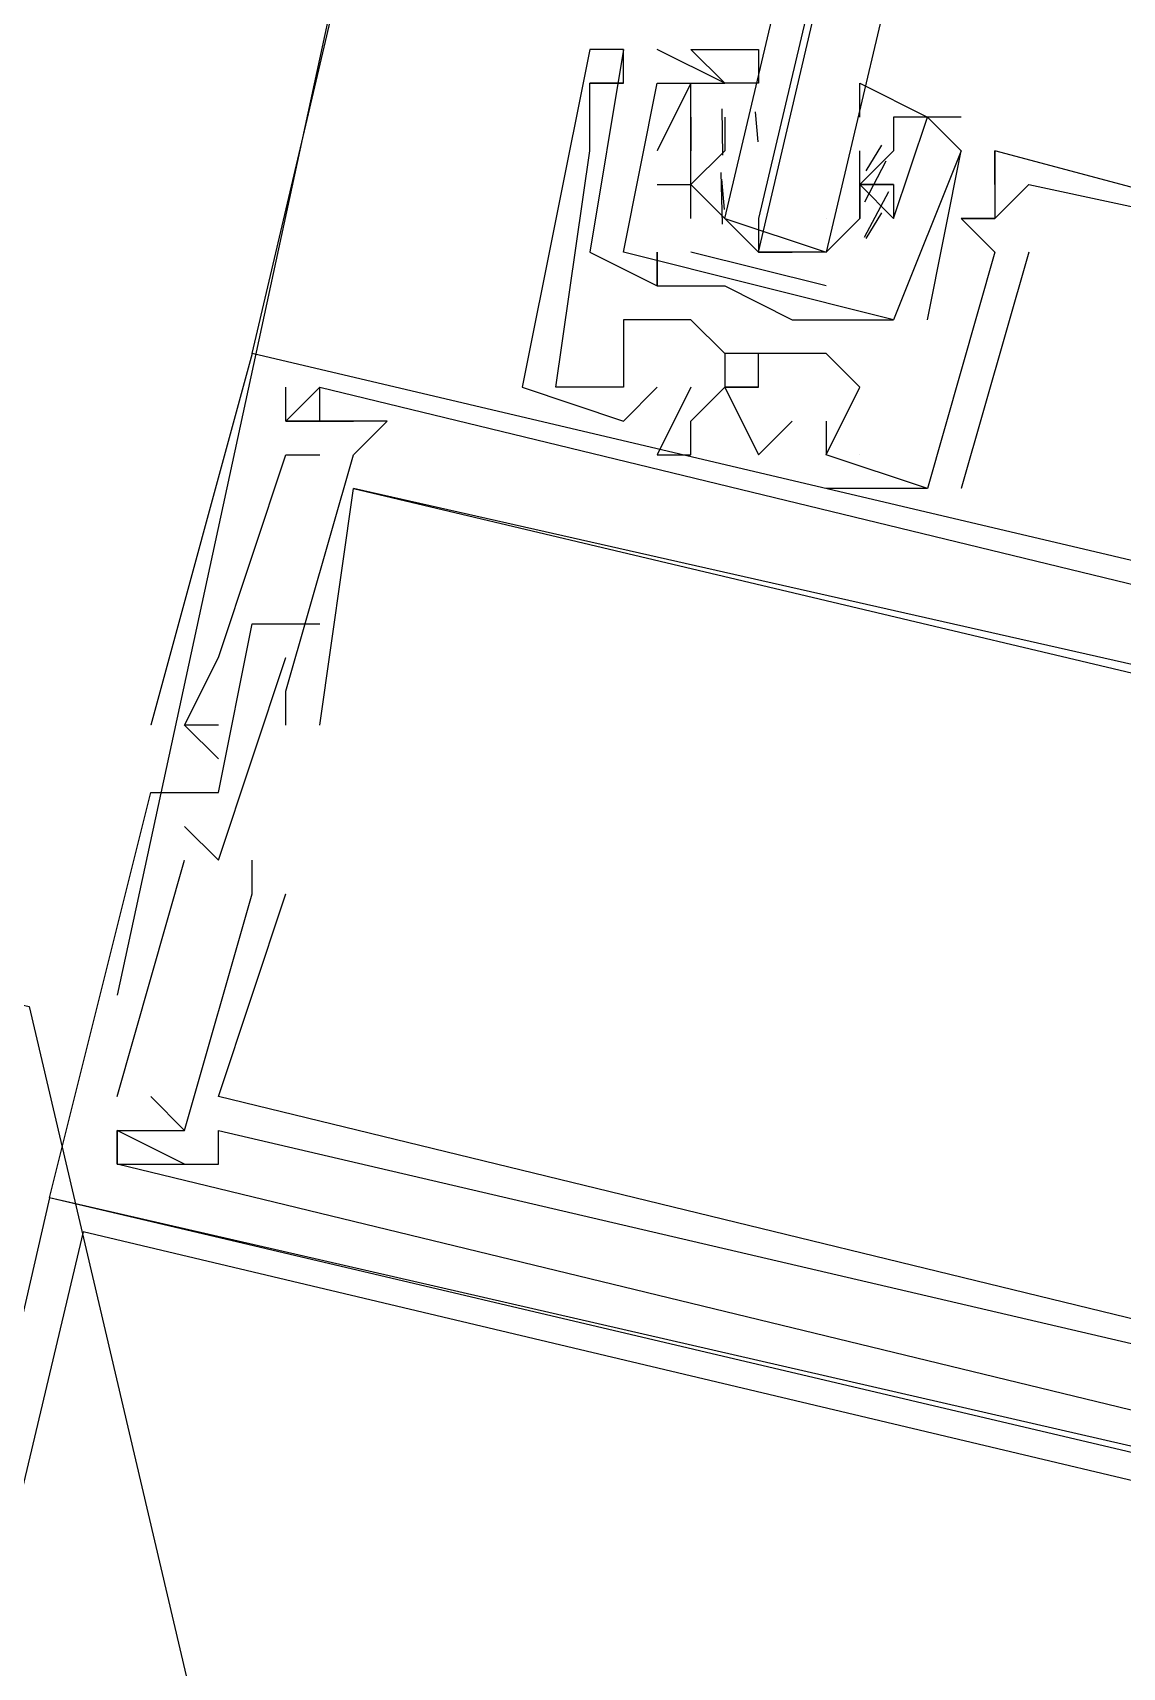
# Model space of a CAD drawing. Header units: feet. Extents: x -84 to 198, y -22 to 181.
# Drawn here: x 117.473 to 117.904, y 76.112 to 76.758 of the extents above; entities that cross this region are included whole.
import ezdxf

# ---------------------------------------------------------------- set-up
doc = ezdxf.new("R2010")
doc.units = ezdxf.units.FT
doc.layers.add('A-AREA-UNIDAD', color=30, linetype='CONTINUOUS')
doc.layers.add('A-LINEA', color=7, linetype='CONTINUOUS')

msp = doc.modelspace()

# ---------------------------------------------------------------- linework, layer by layer
at = {"layer": 'A-AREA-UNIDAD'}
msp.add_lwpolyline([(66.24, 88.4444), (101.088, 80.2133), (101.2, 80.6933), (102.208, 80.6933), (104.608, 80.0889), (104.608, 79.36), (117.472, 76.3733), (117.568, 75.9644), (118.96, 75.84), (129.568, 73.3689), (129.6, 73.12), (130.8, 76.7289), (132.288, 79.8933), (133.68, 82.1689), (137.728, 87.68)], dxfattribs=at)
at = {"layer": 'A-LINEA'}
for p, q in [((117.56, 76.6311), (119.2133, 83.6578)), ((117.6133, 76.8711), (117.5067, 76.3778)), ((117.7067, 76.7511), (117.6933, 76.6711)), ((117.6933, 76.7511), (117.6933, 76.7511)), ((117.7067, 76.7511), (117.6933, 76.6711)), ((117.6933, 76.7511), (117.6933, 76.7511)), ((117.6933, 76.7511), (117.6933, 76.7511)), ((117.7067, 76.7511), (117.7067, 76.7511)), ((117.7067, 76.7511), (117.7067, 76.7511)), ((117.7067, 76.7511), (117.7067, 76.7511)), ((117.7067, 76.7511), (117.7067, 76.7511)), ((117.7067, 76.7511), (117.7067, 76.7511)), ((117.7467, 76.7378), (117.72, 76.7511)), ((117.72, 76.7511), (117.72, 76.7511)), ((117.7467, 76.7378), (117.72, 76.7511)), ((117.72, 76.7511), (117.72, 76.7511)), ((117.6933, 76.7378), (117.6933, 76.7378)), ((117.6933, 76.7378), (117.6933, 76.7378)), ((117.6933, 76.7378), (117.6933, 76.7378)), ((117.6933, 76.7378), (117.6933, 76.7378)), ((117.6933, 76.7378), (117.6933, 76.7378)), ((117.6933, 76.7378), (117.6933, 76.7378)), ((117.7067, 76.7378), (117.7067, 76.7378)), ((117.7067, 76.7378), (117.7067, 76.7378)), ((117.7067, 76.7378), (117.7067, 76.7378)), ((117.7067, 76.7378), (117.7067, 76.7378)), ((117.7067, 76.7378), (117.7067, 76.7378)), ((117.7067, 76.7378), (117.7067, 76.7378)), ((117.72, 76.7378), (117.72, 76.7378)), ((117.72, 76.7378), (117.72, 76.7378)), ((117.72, 76.7378), (117.72, 76.7378)), ((117.72, 76.7378), (117.72, 76.7378)), ((117.7333, 76.7378), (117.7333, 76.7378)), ((117.7333, 76.7378), (117.7333, 76.7378)), ((117.7467, 76.7378), (117.7467, 76.7378)), ((117.7467, 76.7378), (117.7467, 76.7378)), ((117.6933, 76.7244), (117.6933, 76.7244)), ((117.6933, 76.7244), (117.6933, 76.7244)), ((117.6933, 76.7244), (117.6933, 76.7244)), ((117.7333, 76.7244), (117.7333, 76.7244)), ((117.7333, 76.7244), (117.7333, 76.7244)), ((117.7333, 76.7244), (117.7333, 76.7244)), ((117.7333, 76.7244), (117.7333, 76.7244)), ((117.7459, 76.7094), (117.7456, 76.7277)), ((117.7467, 76.7244), (117.7467, 76.7244)), ((117.7467, 76.7244), (117.7467, 76.7111)), ((117.7467, 76.7244), (117.7467, 76.7244)), ((117.7599, 76.7147), (117.7588, 76.7265)), ((117.84, 76.7244), (117.8133, 76.7244)), ((117.8133, 76.7244), (117.8133, 76.7244)), ((117.84, 76.7244), (117.8133, 76.7244)), ((117.8133, 76.7244), (117.8133, 76.7244)), ((117.8267, 76.7244), (117.8267, 76.7244)), ((117.8267, 76.7244), (117.8267, 76.7244)), ((117.84, 76.7244), (117.84, 76.7244)), ((117.84, 76.7244), (117.84, 76.7244)), ((117.8085, 76.7133), (117.8023, 76.7032)), ((117.6933, 76.7111), (117.6933, 76.7111)), ((117.6933, 76.7111), (117.6933, 76.7111)), ((117.6933, 76.7111), (117.6933, 76.7111)), ((117.72, 76.7111), (117.72, 76.7111)), ((117.72, 76.7111), (117.72, 76.7111)), ((117.7333, 76.7111), (117.7333, 76.7111)), ((117.7333, 76.7111), (117.7333, 76.7111)), ((117.7333, 76.7111), (117.7333, 76.7111)), ((117.7333, 76.7111), (117.7333, 76.7111)), ((117.7333, 76.7111), (117.7333, 76.7111)), ((117.7333, 76.7111), (117.7333, 76.7111)), ((117.7467, 76.7111), (117.7467, 76.7111)), ((117.8, 76.7111), (117.8, 76.7111)), ((117.8, 76.6978), (117.8, 76.7111)), ((117.8, 76.7111), (117.8, 76.7111)), ((117.8, 76.7111), (117.8, 76.7111)), ((117.8103, 76.707), (117.8018, 76.6908)), ((117.8133, 76.7111), (117.8133, 76.7111)), ((117.8133, 76.7111), (117.8133, 76.7111)), ((117.8267, 76.6444), (117.84, 76.7111)), ((117.8267, 76.6444), (117.84, 76.7111)), ((117.84, 76.7111), (117.84, 76.7111)), ((117.84, 76.7111), (117.84, 76.7111)), ((117.84, 76.7111), (117.84, 76.7111)), ((117.84, 76.7111), (117.84, 76.7111)), ((117.8533, 76.7111), (117.8533, 76.7111)), ((117.8533, 76.7111), (117.8533, 76.7111)), ((117.8533, 76.7111), (117.8533, 76.7111)), ((117.8533, 76.7111), (117.8533, 76.7111)), ((117.8533, 76.7111), (117.8533, 76.7111)), ((117.8533, 76.7111), (117.8533, 76.7111)), ((117.7458, 76.6822), (117.7452, 76.7026)), ((117.7465, 76.688), (117.7455, 76.6999)), ((117.72, 76.6978), (117.7333, 76.6978)), ((117.72, 76.6978), (117.72, 76.6978)), ((117.72, 76.6978), (117.7333, 76.6978)), ((117.72, 76.6978), (117.72, 76.6978)), ((117.7333, 76.6978), (117.7333, 76.6978)), ((117.7333, 76.6978), (117.7333, 76.6978)), ((117.7467, 76.6978), (117.7467, 76.6978)), ((117.8, 76.6978), (117.8, 76.6978)), ((117.8, 76.6978), (117.8, 76.6978)), ((117.8, 76.6978), (117.8, 76.6978)), ((117.8, 76.6978), (117.8, 76.6978)), ((117.8113, 76.6949), (117.8017, 76.6769)), ((117.8133, 76.6978), (117.8133, 76.6978)), ((117.8133, 76.6978), (117.8133, 76.6978)), ((117.8533, 76.6978), (117.8533, 76.6978)), ((117.8533, 76.6978), (117.8533, 76.6978)), ((117.8533, 76.6978), (117.8533, 76.6978)), ((117.8667, 76.6978), (117.8667, 76.6978)), ((117.8667, 76.6978), (117.8667, 76.6978)), ((117.8667, 76.6978), (117.8667, 76.6978)), ((117.8085, 76.6867), (117.8023, 76.6765)), ((117.7467, 76.6844), (117.7467, 76.6844)), ((117.7867, 76.6844), (117.7867, 76.6844)), ((117.8, 76.6844), (117.8, 76.6844)), ((117.8, 76.6844), (117.8, 76.6844)), ((117.8133, 76.6844), (117.8133, 76.6844)), ((117.8133, 76.6844), (117.8133, 76.6844)), ((117.8133, 76.6844), (117.8133, 76.6844)), ((117.8133, 76.6844), (117.8133, 76.6844)), ((117.84, 76.6844), (117.84, 76.6844)), ((117.84, 76.6844), (117.84, 76.6844)), ((117.84, 76.6844), (117.84, 76.6844)), ((117.84, 76.6844), (117.84, 76.6844)), ((117.84, 76.6844), (117.84, 76.6844)), ((117.84, 76.6844), (117.84, 76.6844)), ((117.8533, 76.6844), (117.8533, 76.6844)), ((117.8533, 76.6844), (117.8533, 76.6844)), ((117.8533, 76.6844), (117.8533, 76.6844)), ((117.8533, 76.6844), (117.8533, 76.6844)), ((117.8533, 76.6844), (117.8533, 76.6844)), ((117.8533, 76.6844), (117.8533, 76.6844)), ((117.8533, 76.6844), (117.8533, 76.6844)), ((117.8533, 76.6844), (117.8533, 76.6844)), ((117.8533, 76.6844), (117.8533, 76.6844)), ((117.6933, 76.6711), (117.6933, 76.6711)), ((117.6933, 76.6711), (117.6933, 76.6711)), ((117.7067, 76.6711), (117.7067, 76.6711)), ((117.7067, 76.6711), (117.7067, 76.6711)), ((117.7067, 76.6711), (117.7067, 76.6711)), ((117.7067, 76.6711), (117.7067, 76.6711)), ((117.72, 76.6711), (117.72, 76.6711)), ((117.72, 76.6711), (117.72, 76.6711)), ((117.7867, 76.6578), (117.7333, 76.6711)), ((117.76, 76.6711), (117.7733, 76.6711)), ((117.8667, 76.6711), (117.84, 76.5778)), ((117.8667, 76.6711), (117.84, 76.5778)), ((117.8667, 76.6711), (117.84, 76.5778)), ((117.8533, 76.6711), (117.8533, 76.6711)), ((117.8533, 76.6711), (117.8533, 76.6711)), ((117.8533, 76.6711), (117.8533, 76.6711)), ((117.8533, 76.6711), (117.8533, 76.6711)), ((117.8533, 76.6711), (117.8533, 76.6711)), ((117.8533, 76.6711), (117.8533, 76.6711)), ((117.8667, 76.6711), (117.8667, 76.6711)), ((117.8667, 76.6711), (117.8667, 76.6711)), ((117.8667, 76.6711), (117.8667, 76.6711)), ((117.72, 76.6578), (117.72, 76.6578)), ((117.72, 76.6578), (117.72, 76.6578)), ((117.72, 76.6578), (117.72, 76.6578)), ((117.72, 76.6578), (117.72, 76.6578)), ((117.7333, 76.6578), (117.7333, 76.6578)), ((117.7333, 76.6578), (117.7333, 76.6578)), ((117.7467, 76.6578), (117.7467, 76.6578)), ((117.7467, 76.6578), (117.7467, 76.6578)), ((117.7067, 76.6444), (117.7067, 76.6444)), ((117.7067, 76.6444), (117.7067, 76.6444)), ((117.7067, 76.6444), (117.7067, 76.6444)), ((117.72, 76.6444), (117.72, 76.6444)), ((117.72, 76.6444), (117.72, 76.6444)), ((117.72, 76.6444), (117.72, 76.6444)), ((117.7333, 76.6444), (117.7333, 76.6444)), ((117.7333, 76.6444), (117.7333, 76.6444)), ((117.7333, 76.6444), (117.7333, 76.6444)), ((117.7733, 76.6444), (117.7733, 76.6444)), ((117.7733, 76.6444), (117.7733, 76.6444)), ((117.8, 76.6444), (117.8, 76.6444)), ((117.8, 76.6444), (117.8, 76.6444)), ((117.8133, 76.6444), (117.8133, 76.6444)), ((117.8133, 76.6444), (117.8133, 76.6444)), ((117.8267, 76.6444), (117.8267, 76.6444)), ((117.8267, 76.6444), (117.8267, 76.6444)), ((117.56, 76.6311), (117.56, 76.6311)), ((117.56, 76.6311), (117.56, 76.6311)), ((117.56, 76.6311), (117.56, 76.6311)), ((117.7467, 76.6311), (117.7467, 76.6311)), ((117.7467, 76.6311), (117.7467, 76.6311)), ((117.7467, 76.6311), (117.7467, 76.6311)), ((117.76, 76.6311), (117.76, 76.6311)), ((117.76, 76.6311), (117.76, 76.6311)), ((117.76, 76.6311), (117.76, 76.6311)), ((117.7733, 76.6311), (117.7733, 76.6311)), ((117.7733, 76.6311), (117.7733, 76.6311)), ((117.7733, 76.6311), (117.7733, 76.6311)), ((117.7867, 76.6311), (117.7867, 76.6311)), ((117.7867, 76.6311), (117.7867, 76.6311)), ((117.7867, 76.6311), (117.7867, 76.6311)), ((117.5867, 76.6178), (117.5867, 76.6178)), ((117.5867, 76.6178), (117.5867, 76.6178)), ((117.5867, 76.6178), (117.5867, 76.6178)), ((117.5867, 76.6178), (117.5867, 76.6178)), ((117.5867, 76.6178), (117.5867, 76.6178)), ((117.5867, 76.6178), (117.5867, 76.6178)), ((117.6667, 76.6178), (117.6667, 76.6178)), ((117.6667, 76.6178), (117.6667, 76.6178)), ((117.6667, 76.6178), (117.6667, 76.6178)), ((117.68, 76.6178), (117.68, 76.6178)), ((117.68, 76.6178), (117.68, 76.6178)), ((117.68, 76.6178), (117.68, 76.6178)), ((117.7067, 76.6178), (117.7067, 76.6178)), ((117.7067, 76.6178), (117.7067, 76.6178)), ((117.7067, 76.6178), (117.7067, 76.6178)), ((117.7067, 76.6178), (117.7067, 76.6178)), ((117.7067, 76.6178), (117.7067, 76.6178)), ((117.7067, 76.6178), (117.7067, 76.6178)), ((117.72, 76.6178), (117.72, 76.6178)), ((117.72, 76.6178), (117.72, 76.6178)), ((117.72, 76.6178), (117.72, 76.6178)), ((117.7333, 76.6178), (117.7333, 76.6178)), ((117.7333, 76.6178), (117.7333, 76.6178)), ((117.7333, 76.6178), (117.7333, 76.6178)), ((117.7467, 76.6178), (117.7467, 76.6178)), ((117.7467, 76.6178), (117.7467, 76.6178)), ((117.7467, 76.6178), (117.7467, 76.6178)), ((117.8, 76.6178), (117.8, 76.6178)), ((117.8, 76.6178), (117.8, 76.6178)), ((117.8, 76.6178), (117.8, 76.6178)), ((117.5733, 76.6044), (117.5733, 76.6044)), ((117.5733, 76.6044), (117.5733, 76.6044)), ((117.5733, 76.6044), (117.5733, 76.6044)), ((117.5733, 76.6044), (117.5733, 76.6044)), ((117.5733, 76.6044), (117.5733, 76.6044)), ((117.5733, 76.6044), (117.5733, 76.6044)), ((117.5867, 76.6044), (117.5867, 76.6044)), ((117.5867, 76.6044), (117.5867, 76.6044)), ((117.5867, 76.6044), (117.5867, 76.6044)), ((117.5867, 76.6044), (117.5867, 76.6044)), ((117.5867, 76.6044), (117.5867, 76.6044)), ((117.5867, 76.6044), (117.5867, 76.6044)), ((117.6, 76.6044), (117.6, 76.6044)), ((117.6, 76.6044), (117.6, 76.6044)), ((117.6, 76.6044), (117.6, 76.6044)), ((117.6133, 76.6044), (117.6133, 76.6044)), ((117.6133, 76.6044), (117.6133, 76.6044)), ((117.6133, 76.6044), (117.6133, 76.6044)), ((117.7067, 76.6044), (117.7067, 76.6044)), ((117.7067, 76.6044), (117.7067, 76.6044)), ((117.7067, 76.6044), (117.7067, 76.6044)), ((117.7333, 76.6044), (117.7333, 76.6044)), ((117.7333, 76.6044), (117.7333, 76.6044)), ((117.7333, 76.6044), (117.7333, 76.6044)), ((117.7733, 76.6044), (117.7733, 76.6044)), ((117.7733, 76.6044), (117.7733, 76.6044)), ((117.7733, 76.6044), (117.7733, 76.6044)), ((117.7867, 76.6044), (117.7867, 76.6044)), ((117.7867, 76.6044), (117.7867, 76.6044)), ((117.7867, 76.6044), (117.7867, 76.6044)), ((117.5733, 76.5911), (117.5733, 76.5911)), ((117.5733, 76.5911), (117.5733, 76.5911)), ((117.5733, 76.5911), (117.5733, 76.5911)), ((117.5867, 76.5911), (117.5867, 76.5911)), ((117.5867, 76.5911), (117.5867, 76.5911)), ((117.5867, 76.5911), (117.5867, 76.5911)), ((117.6, 76.5911), (117.6, 76.5911)), ((117.6, 76.5911), (117.6, 76.5911)), ((117.6, 76.5911), (117.6, 76.5911)), ((117.6, 76.5911), (117.6, 76.5911)), ((117.6, 76.5911), (117.6, 76.5911)), ((117.6, 76.5911), (117.6, 76.5911)), ((117.72, 76.5911), (117.72, 76.5911)), ((117.72, 76.5911), (117.72, 76.5911)), ((117.72, 76.5911), (117.72, 76.5911)), ((117.7333, 76.5911), (117.7333, 76.5911)), ((117.7333, 76.5911), (117.7333, 76.5911)), ((117.7333, 76.5911), (117.7333, 76.5911)), ((117.76, 76.5911), (117.76, 76.5911)), ((117.76, 76.5911), (117.76, 76.5911)), ((117.76, 76.5911), (117.76, 76.5911)), ((117.7867, 76.5911), (117.7867, 76.5911)), ((117.7867, 76.5911), (117.7867, 76.5911)), ((117.7867, 76.5911), (117.7867, 76.5911)), ((117.7867, 76.5911), (117.7867, 76.5911)), ((117.7867, 76.5911), (117.7867, 76.5911)), ((117.7867, 76.5911), (117.7867, 76.5911)), ((117.8, 76.5911), (117.8, 76.5911)), ((117.8, 76.5911), (117.8, 76.5911)), ((117.8, 76.5911), (117.8, 76.5911)), ((117.6, 76.5778), (117.6, 76.5778)), ((117.6, 76.5778), (117.6, 76.5778)), ((117.6, 76.5778), (117.6, 76.5778)), ((117.6, 76.5778), (117.6, 76.5778)), ((117.6, 76.5778), (117.6, 76.5778)), ((117.6, 76.5778), (117.6, 76.5778)), ((117.7867, 76.5778), (117.7867, 76.5778)), ((117.7867, 76.5778), (117.7867, 76.5778)), ((117.7867, 76.5778), (117.7867, 76.5778)), ((117.8267, 76.5778), (117.8267, 76.5778)), ((117.8267, 76.5778), (117.8267, 76.5778)), ((117.8267, 76.5778), (117.8267, 76.5778)), ((117.8267, 76.5778), (117.8267, 76.5778)), ((117.8267, 76.5778), (117.8267, 76.5778)), ((117.8267, 76.5778), (117.8267, 76.5778)), ((117.84, 76.5778), (117.84, 76.5778)), ((117.84, 76.5778), (117.84, 76.5778)), ((117.84, 76.5778), (117.84, 76.5778)), ((117.56, 76.5244), (117.56, 76.5244)), ((117.56, 76.5244), (117.56, 76.5244)), ((117.56, 76.5244), (117.56, 76.5244)), ((117.5733, 76.5244), (117.5733, 76.5244)), ((117.5733, 76.5244), (117.5733, 76.5244)), ((117.5733, 76.5244), (117.5733, 76.5244)), ((117.5733, 76.5244), (117.5733, 76.5244)), ((117.5733, 76.5244), (117.5733, 76.5244)), ((117.5733, 76.5244), (117.5733, 76.5244)), ((117.5867, 76.5244), (117.5867, 76.5244)), ((117.5867, 76.5244), (117.5867, 76.5244)), ((117.5867, 76.5244), (117.5867, 76.5244)), ((117.5467, 76.5111), (117.5467, 76.5111)), ((117.5467, 76.5111), (117.5467, 76.5111)), ((117.5467, 76.5111), (117.5467, 76.5111)), ((117.5733, 76.5111), (117.5733, 76.5111)), ((117.5733, 76.5111), (117.5733, 76.5111)), ((117.5733, 76.5111), (117.5733, 76.5111)), ((117.5733, 76.4978), (117.5733, 76.4978)), ((117.5733, 76.4978), (117.5733, 76.4978)), ((117.5733, 76.4978), (117.5733, 76.4978)), ((117.52, 76.4844), (117.52, 76.4844)), ((117.52, 76.4844), (117.52, 76.4844)), ((117.52, 76.4844), (117.52, 76.4844)), ((117.5333, 76.4844), (117.5467, 76.4711)), ((117.5333, 76.4844), (117.5333, 76.4844)), ((117.5333, 76.4844), (117.5333, 76.4844)), ((117.5333, 76.4844), (117.5467, 76.4711)), ((117.5333, 76.4844), (117.5333, 76.4844)), ((117.5333, 76.4844), (117.5333, 76.4844)), ((117.5333, 76.4844), (117.5467, 76.4711)), ((117.5333, 76.4844), (117.5333, 76.4844)), ((117.5333, 76.4844), (117.5333, 76.4844)), ((117.5467, 76.4844), (117.5467, 76.4844)), ((117.5467, 76.4844), (117.5467, 76.4844)), ((117.5467, 76.4844), (117.5467, 76.4844)), ((117.5733, 76.4844), (117.5733, 76.4844)), ((117.5733, 76.4844), (117.5733, 76.4844)), ((117.5733, 76.4844), (117.5733, 76.4844)), ((117.5867, 76.4844), (117.5867, 76.4844)), ((117.5867, 76.4844), (117.5867, 76.4844)), ((117.5867, 76.4844), (117.5867, 76.4844)), ((117.5467, 76.4711), (117.5467, 76.4711)), ((117.5467, 76.4711), (117.5467, 76.4711)), ((117.5467, 76.4711), (117.5467, 76.4711)), ((117.52, 76.4578), (117.52, 76.4578)), ((117.52, 76.4578), (117.52, 76.4578)), ((117.52, 76.4578), (117.52, 76.4578)), ((117.5467, 76.4578), (117.5467, 76.4578)), ((117.5467, 76.4578), (117.5467, 76.4578)), ((117.5467, 76.4578), (117.5467, 76.4578)), ((117.5333, 76.4444), (117.5333, 76.4444)), ((117.5333, 76.4444), (117.5333, 76.4444)), ((117.5333, 76.4444), (117.5333, 76.4444)), ((117.5067, 76.3378), (117.5333, 76.4311)), ((117.5067, 76.3378), (117.5333, 76.4311)), ((117.5067, 76.3378), (117.5333, 76.4311)), ((117.5333, 76.4311), (117.5333, 76.4311)), ((117.5333, 76.4311), (117.5333, 76.4311)), ((117.5333, 76.4311), (117.5333, 76.4311)), ((117.5467, 76.4311), (117.5467, 76.4311)), ((117.5467, 76.4311), (117.5467, 76.4311)), ((117.5467, 76.4311), (117.5467, 76.4311)), ((117.56, 76.4311), (117.56, 76.4311)), ((117.56, 76.4311), (117.56, 76.4311)), ((117.56, 76.4311), (117.56, 76.4311)), ((117.56, 76.4178), (117.56, 76.4178)), ((117.56, 76.4178), (117.56, 76.4178)), ((117.56, 76.4178), (117.56, 76.4178)), ((117.5733, 76.4178), (117.5733, 76.4178)), ((117.5733, 76.4178), (117.5733, 76.4178)), ((117.5733, 76.4178), (117.5733, 76.4178)), ((117.5067, 76.3378), (117.5067, 76.3378)), ((117.5067, 76.3378), (117.5067, 76.3378)), ((117.5067, 76.3378), (117.5067, 76.3378)), ((117.52, 76.3378), (117.52, 76.3378)), ((117.52, 76.3378), (117.52, 76.3378)), ((117.52, 76.3378), (117.52, 76.3378)), ((117.5467, 76.3378), (117.5467, 76.3378)), ((117.5467, 76.3378), (117.5467, 76.3378)), ((117.5467, 76.3378), (117.5467, 76.3378)), ((117.5067, 76.3244), (117.5067, 76.3244)), ((117.5067, 76.3244), (117.5067, 76.3244)), ((117.5067, 76.3244), (117.5067, 76.3244)), ((117.5067, 76.3244), (117.5067, 76.3244)), ((117.5067, 76.3244), (117.5067, 76.3244)), ((117.5067, 76.3244), (117.5067, 76.3244)), ((117.5333, 76.3244), (117.5333, 76.3244)), ((117.5333, 76.3244), (117.5333, 76.3244)), ((117.5333, 76.3244), (117.5333, 76.3244)), ((117.5333, 76.3244), (117.5333, 76.3244)), ((117.5333, 76.3244), (117.5333, 76.3244)), ((117.5333, 76.3244), (117.5333, 76.3244)), ((117.5467, 76.3244), (117.5467, 76.3244)), ((117.5467, 76.3244), (117.5467, 76.3244)), ((117.5467, 76.3244), (117.5467, 76.3244)), ((117.5067, 76.3111), (117.5067, 76.3111)), ((117.5067, 76.3111), (117.5067, 76.3111)), ((117.5067, 76.3111), (117.5067, 76.3111)), ((117.5067, 76.3111), (117.5067, 76.3111)), ((117.5067, 76.3111), (117.5067, 76.3111)), ((117.5067, 76.3111), (117.5067, 76.3111)), ((117.52, 76.3111), (117.52, 76.3111)), ((117.52, 76.3111), (117.52, 76.3111)), ((117.52, 76.3111), (117.52, 76.3111)), ((117.5333, 76.3111), (117.5333, 76.3111)), ((117.5333, 76.3111), (117.5333, 76.3111)), ((117.5333, 76.3111), (117.5333, 76.3111)), ((117.5467, 76.3111), (117.5467, 76.3111)), ((117.5467, 76.3111), (117.5467, 76.3111)), ((117.5467, 76.3111), (117.5467, 76.3111)), ((117.48, 76.2978), (117.48, 76.2978)), ((117.48, 76.2978), (117.48, 76.2978)), ((117.48, 76.2978), (117.48, 76.2978))]:
    msp.add_line(p, q, dxfattribs=at)
for points in [[(118.1867, 78.3644), (117.7867, 76.6711), (117.7733, 76.6711), (117.76, 76.6711), (118.16, 78.3778), (117.76, 76.6844), (117.76, 76.6711), (117.7467, 76.6844), (118.1467, 78.3778)], [(117.7867, 76.5911), (117.8, 76.6178), (117.7867, 76.6311), (117.7733, 76.6311), (117.76, 76.6311), (117.7467, 76.6311), (117.7333, 76.6444), (117.72, 76.6444), (117.7067, 76.6444), (117.7067, 76.6178), (117.68, 76.6178), (117.6933, 76.7111), (117.6933, 76.7244), (117.6933, 76.7378), (117.7067, 76.7378), (117.6933, 76.7378), (117.7067, 76.7378), (117.7067, 76.7511), (117.6933, 76.7511), (117.6667, 76.6178), (117.6667, 76.6178), (117.7067, 76.6044)], [(117.7867, 76.5911), (117.8, 76.6178), (117.7867, 76.6311), (117.7733, 76.6311), (117.76, 76.6311), (117.7467, 76.6311), (117.7333, 76.6444), (117.72, 76.6444), (117.7067, 76.6444), (117.7067, 76.6178), (117.68, 76.6178), (117.6933, 76.7111), (117.6933, 76.7244), (117.6933, 76.7378), (117.7067, 76.7378), (117.6933, 76.7378), (117.7067, 76.7378), (117.7067, 76.7511), (117.6933, 76.7511), (117.6667, 76.6178), (117.6667, 76.6178), (117.7067, 76.6044)], [(117.7867, 76.5911), (117.8, 76.6178), (117.7867, 76.6311), (117.7733, 76.6311), (117.76, 76.6311), (117.7467, 76.6311), (117.7333, 76.6444), (117.72, 76.6444), (117.7067, 76.6444), (117.7067, 76.6178), (117.68, 76.6178), (117.6933, 76.7111), (117.6933, 76.7244), (117.6933, 76.7378), (117.7067, 76.7378), (117.6933, 76.7378), (117.7067, 76.7378), (117.7067, 76.7511), (117.6933, 76.7511), (117.6667, 76.6178), (117.6667, 76.6178), (117.7067, 76.6044)], [(117.7333, 76.6844), (117.7333, 76.6978), (117.7333, 76.7111), (117.7333, 76.7244), (117.7333, 76.7378), (117.7467, 76.7378), (117.7333, 76.7511), (117.76, 76.7511), (117.76, 76.7378), (117.7467, 76.7378)], [(117.8133, 76.6444), (117.7067, 76.6711), (117.72, 76.7378), (117.7333, 76.7378), (117.72, 76.7111)], [(117.8133, 76.6444), (117.7067, 76.6711), (117.72, 76.7378), (117.7333, 76.7378), (117.72, 76.7111)], [(117.8, 76.7244), (117.8, 76.7378), (117.8267, 76.7244), (117.8133, 76.7244), (117.8133, 76.7111), (117.8, 76.6978), (117.8133, 76.6978), (117.8, 76.6978), (117.8, 76.6844), (117.7867, 76.6711)], [(117.7333, 76.7111), (117.7333, 76.7244), (117.7333, 76.7111), (117.7333, 76.7244)], [(117.7333, 76.7111), (117.7333, 76.7244), (117.7333, 76.7111), (117.7333, 76.7244)], [(117.8133, 76.6844), (117.8267, 76.7244), (117.84, 76.7111), (117.8133, 76.6444)], [(117.8133, 76.6844), (117.8267, 76.7244), (117.84, 76.7111), (117.8133, 76.6444)], [(117.7467, 76.7111), (117.7333, 76.6978), (117.7467, 76.6844), (117.7867, 76.6711), (117.8, 76.6844), (117.8, 76.6978)], [(118.0533, 76.6578), (117.8533, 76.7111), (117.8533, 76.6978), (117.8533, 76.7111), (117.8533, 76.6844), (117.84, 76.6844), (117.8533, 76.6844), (117.84, 76.6844), (117.8533, 76.6711), (117.8267, 76.5778), (117.7867, 76.5911)], [(118.0533, 76.6578), (117.8533, 76.7111), (117.8533, 76.6978), (117.8533, 76.7111), (117.8533, 76.6844), (117.84, 76.6844), (117.8533, 76.6844), (117.84, 76.6844), (117.8533, 76.6711), (117.8267, 76.5778), (117.7867, 76.5911)], [(118.0533, 76.6578), (117.8533, 76.7111), (117.8533, 76.6978), (117.8533, 76.7111), (117.8533, 76.6844), (117.84, 76.6844), (117.8533, 76.6844), (117.84, 76.6844), (117.8533, 76.6711), (117.8267, 76.5778), (117.7867, 76.5911)], [(117.8133, 76.7111), (117.8, 76.6978), (117.8133, 76.6978), (117.8133, 76.6844), (117.8, 76.6978), (117.8, 76.6844)], [(117.8133, 76.7111), (117.8, 76.6978), (117.8133, 76.6978), (117.8133, 76.6844), (117.8, 76.6978), (117.8, 76.6844)], [(117.8533, 76.6844), (117.8667, 76.6978), (118.0533, 76.6578), (118.0267, 76.5378), (117.9467, 76.5511), (117.96, 76.5511)], [(117.8533, 76.6844), (117.8667, 76.6978), (118.0533, 76.6578), (118.0267, 76.5378), (117.9467, 76.5511), (117.96, 76.5511)], [(117.8533, 76.6844), (117.8667, 76.6978), (118.0533, 76.6578), (118.0267, 76.5378), (117.9467, 76.5511), (117.96, 76.5511)], [(117.6933, 76.6711), (117.72, 76.6578), (117.72, 76.6711), (117.72, 76.6578), (117.7333, 76.6578), (117.7467, 76.6578), (117.7733, 76.6444), (117.8, 76.6444), (117.8133, 76.6444)], [(117.6933, 76.6711), (117.72, 76.6578), (117.72, 76.6711), (117.72, 76.6578), (117.7333, 76.6578), (117.7467, 76.6578), (117.7733, 76.6444), (117.8, 76.6444), (117.8133, 76.6444)], [(118.2267, 76.4711), (118.24, 76.4711), (117.56, 76.6311), (117.52, 76.4844)], [(118.2267, 76.4711), (118.24, 76.4711), (117.56, 76.6311), (117.52, 76.4844)], [(118.2267, 76.4711), (118.24, 76.4711), (117.56, 76.6311), (117.52, 76.4844)], [(117.76, 76.6178), (117.76, 76.6311), (117.7467, 76.6311), (117.7467, 76.6178), (117.76, 76.6178), (117.7467, 76.6178), (117.76, 76.6178), (117.7467, 76.6178)], [(117.76, 76.6178), (117.76, 76.6311), (117.7467, 76.6311), (117.7467, 76.6178), (117.76, 76.6178), (117.7467, 76.6178), (117.76, 76.6178), (117.7467, 76.6178)], [(117.76, 76.6178), (117.76, 76.6311), (117.7467, 76.6311), (117.7467, 76.6178), (117.76, 76.6178), (117.7467, 76.6178), (117.76, 76.6178), (117.7467, 76.6178)], [(117.5733, 76.4844), (117.5733, 76.4978), (117.6, 76.5911), (117.6133, 76.6044), (117.5867, 76.6044), (117.5867, 76.6178), (117.5733, 76.6044), (117.6, 76.6044)], [(117.5867, 76.6044), (117.5733, 76.6044), (117.5733, 76.6178)], [(117.5733, 76.4844), (117.5733, 76.4978), (117.6, 76.5911), (117.6133, 76.6044), (117.5867, 76.6044), (117.5867, 76.6178), (117.5733, 76.6044), (117.6, 76.6044)], [(117.5867, 76.6044), (117.5733, 76.6044), (117.5733, 76.6178)], [(117.5733, 76.4844), (117.5733, 76.4978), (117.6, 76.5911), (117.6133, 76.6044), (117.5867, 76.6044), (117.5867, 76.6178), (117.5733, 76.6044), (117.6, 76.6044)], [(117.5867, 76.6044), (117.5733, 76.6044), (117.5733, 76.6178)], [(117.5867, 76.6178), (118.0267, 76.5111), (118.0267, 76.4978), (118.0133, 76.4978), (118.0133, 76.4844), (118.0267, 76.4844), (118.04, 76.5111), (118.12, 76.4978)], [(117.5867, 76.6178), (118.0267, 76.5111), (118.0267, 76.4978), (118.0133, 76.4978), (118.0133, 76.4844), (118.0267, 76.4844), (118.04, 76.5111), (118.12, 76.4978)], [(117.5867, 76.6178), (118.0267, 76.5111), (118.0267, 76.4978), (118.0133, 76.4978), (118.0133, 76.4844), (118.0267, 76.4844), (118.04, 76.5111), (118.12, 76.4978)], [(117.72, 76.6178), (117.72, 76.6178), (117.7067, 76.6044)], [(117.72, 76.6178), (117.72, 76.6178), (117.7067, 76.6044)], [(117.72, 76.6178), (117.72, 76.6178), (117.7067, 76.6044)], [(117.7333, 76.6178), (117.72, 76.5911), (117.7333, 76.5911), (117.7333, 76.6044), (117.7467, 76.6178), (117.7467, 76.6178), (117.76, 76.5911), (117.7733, 76.6044), (117.7733, 76.6044)], [(117.7333, 76.6178), (117.72, 76.5911), (117.7333, 76.5911), (117.7333, 76.6044), (117.7467, 76.6178), (117.7467, 76.6178), (117.76, 76.5911), (117.7733, 76.6044), (117.7733, 76.6044)], [(117.7333, 76.6178), (117.72, 76.5911), (117.7333, 76.5911), (117.7333, 76.6044), (117.7467, 76.6178), (117.7467, 76.6178), (117.76, 76.5911), (117.7733, 76.6044), (117.7733, 76.6044)], [(117.7867, 76.6044), (117.7867, 76.5911), (117.7867, 76.5911)], [(117.7867, 76.6044), (117.7867, 76.5911), (117.7867, 76.5911)], [(117.7867, 76.6044), (117.7867, 76.5911), (117.7867, 76.5911)], [(117.5467, 76.4844), (117.5333, 76.4844), (117.5467, 76.5111), (117.5733, 76.5911), (117.5867, 76.5911)], [(117.5467, 76.4844), (117.5333, 76.4844), (117.5467, 76.5111), (117.5733, 76.5911), (117.5867, 76.5911)], [(117.5467, 76.4844), (117.5333, 76.4844), (117.5467, 76.5111), (117.5733, 76.5911), (117.5867, 76.5911)], [(117.5867, 76.4844), (117.6, 76.5778), (118.1067, 76.4578), (118.08, 76.3778)], [(117.5867, 76.4844), (117.6, 76.5778), (118.1067, 76.4578), (118.08, 76.3778)], [(117.5867, 76.4844), (117.6, 76.5778), (118.1067, 76.4578), (118.08, 76.3778)], [(118.12, 76.4844), (118.1067, 76.4711), (118.0133, 76.4844), (118.0133, 76.4978), (118.0267, 76.4978), (118.0133, 76.5111), (118.0133, 76.4844), (117.6, 76.5778)], [(118.12, 76.4844), (118.1067, 76.4711), (118.0133, 76.4844), (118.0133, 76.4978), (118.0267, 76.4978), (118.0133, 76.5111), (118.0133, 76.4844), (117.6, 76.5778)], [(118.12, 76.4844), (118.1067, 76.4711), (118.0133, 76.4844), (118.0133, 76.4978), (118.0267, 76.4978), (118.0133, 76.5111), (118.0133, 76.4844), (117.6, 76.5778)], [(117.8267, 76.5778), (117.8267, 76.5778), (117.7867, 76.5778)], [(117.8267, 76.5778), (117.8267, 76.5778), (117.7867, 76.5778)], [(117.8267, 76.5778), (117.8267, 76.5778), (117.7867, 76.5778)], [(118.1467, 76.1511), (118.16, 76.1511), (118.16, 76.1378), (117.48, 76.2978), (117.52, 76.4578), (117.5467, 76.4578), (117.56, 76.5244), (117.5733, 76.5244), (117.5867, 76.5244)], [(118.1467, 76.1511), (118.16, 76.1511), (118.16, 76.1378), (117.48, 76.2978), (117.52, 76.4578), (117.5467, 76.4578), (117.56, 76.5244), (117.5733, 76.5244), (117.5867, 76.5244)], [(118.1467, 76.1511), (118.16, 76.1511), (118.16, 76.1378), (117.48, 76.2978), (117.52, 76.4578), (117.5467, 76.4578), (117.56, 76.5244), (117.5733, 76.5244), (117.5867, 76.5244)], [(117.5333, 76.4444), (117.5467, 76.4311), (117.5733, 76.5111)], [(117.5333, 76.4444), (117.5467, 76.4311), (117.5733, 76.5111)], [(117.5333, 76.4444), (117.5467, 76.4311), (117.5733, 76.5111)], [(117.5333, 76.3244), (117.56, 76.4178), (117.56, 76.4311)], [(117.5333, 76.3244), (117.56, 76.4178), (117.56, 76.4311)], [(117.5333, 76.3244), (117.56, 76.4178), (117.56, 76.4311)], [(118.08, 76.2978), (118.0667, 76.3111), (118.0667, 76.3111), (118.04, 76.2178), (117.5467, 76.3378), (117.5733, 76.4178)], [(118.08, 76.2978), (118.0667, 76.3111), (118.0667, 76.3111), (118.04, 76.2178), (117.5467, 76.3378), (117.5733, 76.4178)], [(118.08, 76.2978), (118.0667, 76.3111), (118.0667, 76.3111), (118.04, 76.2178), (117.5467, 76.3378), (117.5733, 76.4178)], [(117.9467, 76.2044), (117.5067, 76.3111), (117.5067, 76.3244), (117.5333, 76.3244), (117.52, 76.3378)], [(117.9467, 76.2044), (117.5067, 76.3111), (117.5067, 76.3244), (117.5333, 76.3244), (117.52, 76.3378)], [(117.9467, 76.2044), (117.5067, 76.3111), (117.5067, 76.3244), (117.5333, 76.3244), (117.52, 76.3378)], [(117.5333, 76.3111), (117.5067, 76.3244), (117.5067, 76.3111), (117.52, 76.3111), (117.5467, 76.3111), (117.5467, 76.3244), (117.9467, 76.2311), (117.9467, 76.2178), (117.96, 76.2178), (117.9467, 76.2178), (117.96, 76.2311), (118.0533, 76.2044)], [(117.5333, 76.3111), (117.5067, 76.3244), (117.5067, 76.3111), (117.52, 76.3111), (117.5467, 76.3111), (117.5467, 76.3244), (117.9467, 76.2311), (117.9467, 76.2178), (117.96, 76.2178), (117.9467, 76.2178), (117.96, 76.2311), (118.0533, 76.2044)], [(117.5333, 76.3111), (117.5067, 76.3244), (117.5067, 76.3111), (117.52, 76.3111), (117.5467, 76.3111), (117.5467, 76.3244), (117.9467, 76.2311), (117.9467, 76.2178), (117.96, 76.2178), (117.9467, 76.2178), (117.96, 76.2311), (118.0533, 76.2044)], [(117.2933, 75.4844), (118.1067, 75.2978), (118.2933, 76.1111), (117.48, 76.2978), (117.2933, 75.4844)], [(117.3067, 75.4978), (118.0933, 75.3111), (118.28, 76.0978), (117.4933, 76.2844), (117.3067, 75.4978)]]:
    msp.add_lwpolyline(points, dxfattribs=at)

doc.saveas('drawing.dxf')
